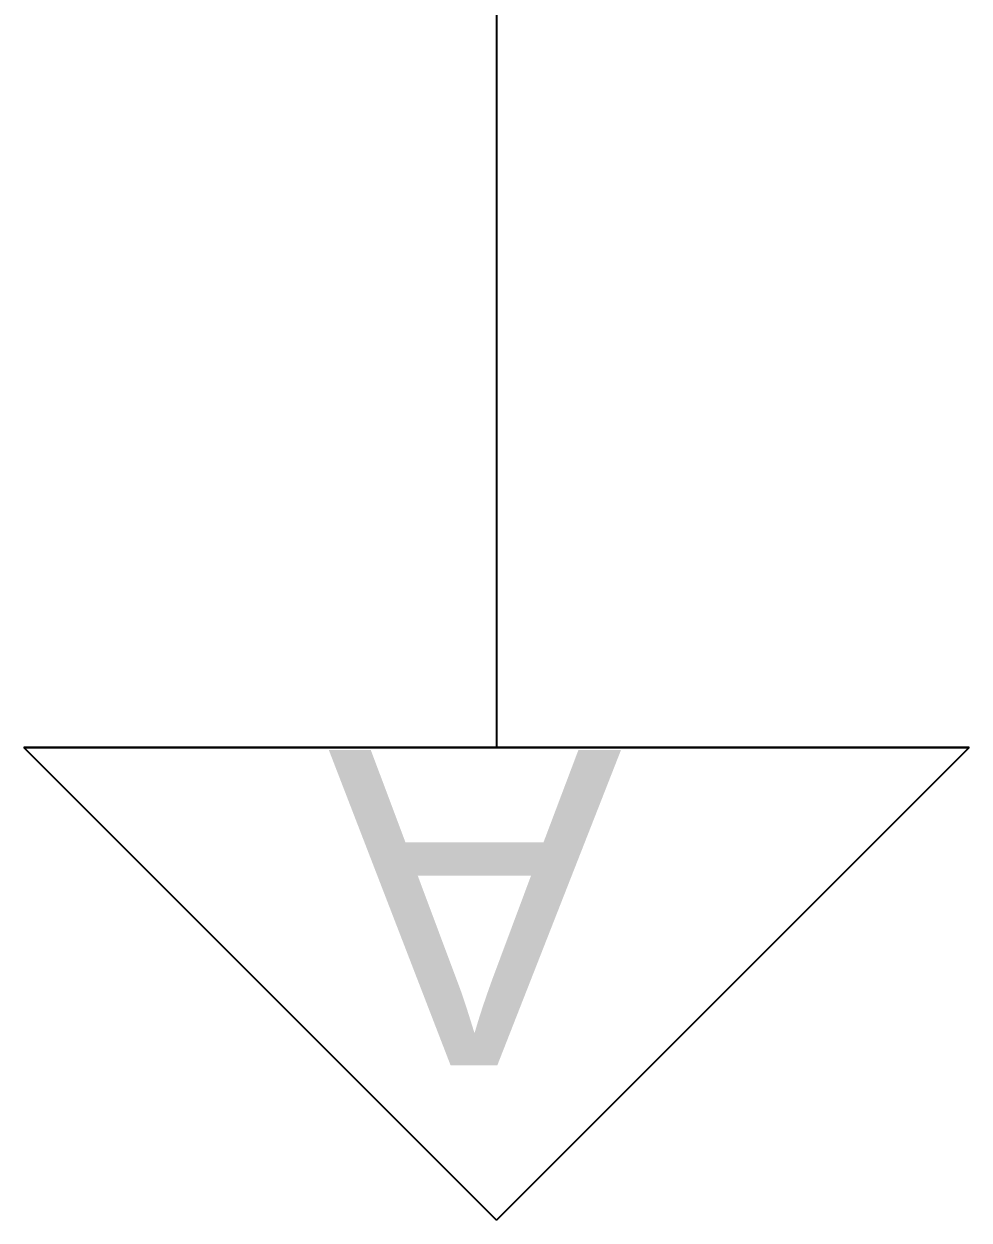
# Model space of a CAD drawing. Header units: metres. Extents: x -355 to 973, y -73 to 238.
# Drawn here: x -51.526 to -50.526, y 190.376 to 191.642 of the extents above; entities that cross this region are included whole.
import ezdxf

# ---------------------------------------------------------------- set-up
doc = ezdxf.new("R2010")
doc.units = ezdxf.units.M
doc.header["$LTSCALE"] = 3
doc.header["$MEASUREMENT"] = 0
doc.layers.add('05', color=21, linetype='Continuous', lineweight=5)
doc.styles.get("Standard").update_dxf_attribs({"font": 'arial.ttf'})

msp = doc.modelspace()

# ---------------------------------------------------------------- linework, layer by layer
at = {"color": 240, "true_color": 0xed1f24}
for p, q in [((-51.0265, 214.1889), (-51.0265, 190.8759)), ((-51.0265, 190.8759), (-51.5265, 190.8759)), ((-51.5265, 190.8759), (-51.0265, 190.8759)), ((-51.0265, 190.3759), (-51.5265, 190.8759)), ((-51.0265, 190.8759), (-50.5265, 190.8759)), ((-50.5265, 190.8759), (-51.0265, 190.8759)), ((-51.0265, 190.3759), (-50.5265, 190.8759)), ((-50.5265, 190.8759), (-51.0265, 190.3759))]:
    msp.add_line(p, q, dxfattribs=at)

# ---------------------------------------------------------------- texts
at = {"layer": '05', "insert": (-50.8938, 190.8734), "char_height": 0.3338, "width": 2.976737, "attachment_point": 7, "rotation": 180}
msp.add_mtext('A', dxfattribs=at)

doc.saveas('drawing.dxf')
